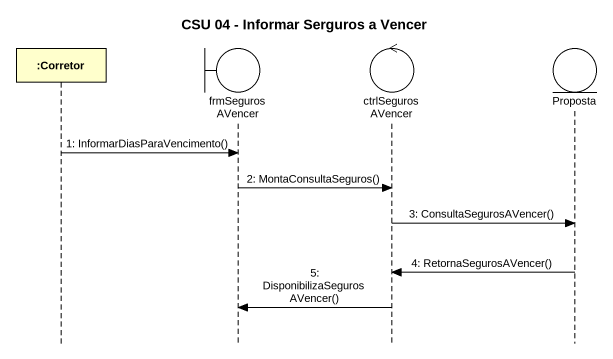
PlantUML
@startuml
title CSU 04 - Informar Serguros a Vencer
hide footbox
participant ":Corretor" as Corretor
boundary frmSegurosAVencer
control ctrlSegurosAVencer
entity Proposta

Corretor -> frmSegurosAVencer : 1: InformarDiasParaVencimento()
frmSegurosAVencer -> ctrlSegurosAVencer : 2: MontaConsultaSeguros()
ctrlSegurosAVencer -> Proposta : 3: ConsultaSegurosAVencer()
Proposta -> ctrlSegurosAVencer : 4: RetornaSegurosAVencer()
ctrlSegurosAVencer -> frmSegurosAVencer : 5: DisponibilizaSegurosAVencer()
@enduml
